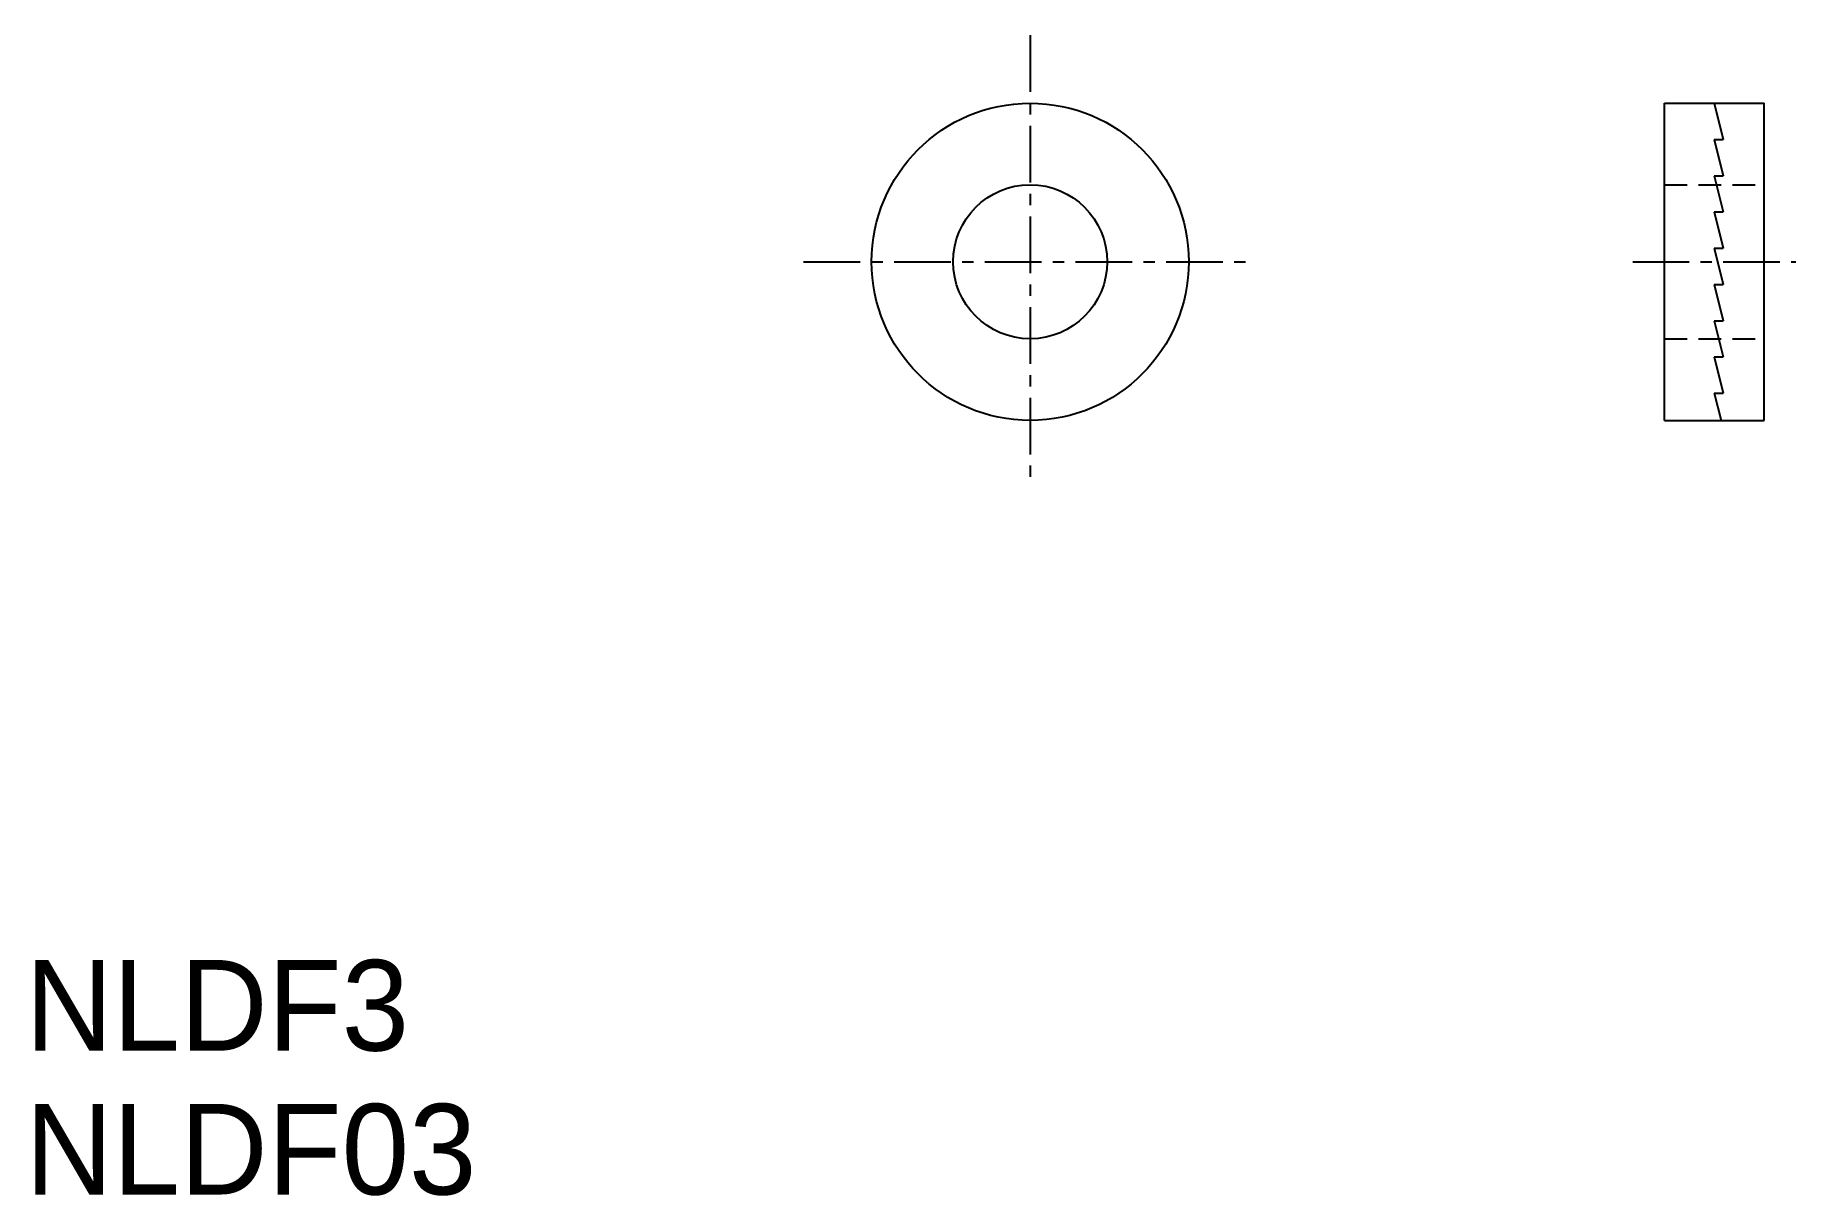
# Model space of a CAD drawing. Extents: x 2.2 to 41.1, y -0.5 to 25.1.
import ezdxf

# ---------------------------------------------------------------- set-up
doc = ezdxf.new("R2010")
doc.units = 0
doc.linetypes.add('CENTER', pattern=[2, 1.25, -0.25, 0.25, -0.25])
doc.linetypes.add('DASHED', pattern=[0.75, 0.5, -0.25])
doc.layers.get('0').update_dxf_attribs({"linetype": 'CONTINUOUS'})
doc.layers.add('CENTER', color=1, linetype='CENTER')

msp = doc.modelspace()

# ---------------------------------------------------------------- linework, layer by layer
at = {"color": 7, "linetype": 'CONTINUOUS'}
for p, q in [((38.182, 16.587), (38.182, 23.587)), ((38.182, 23.587), (40.382, 23.587)), ((39.282, 23.587), (39.482, 22.787)), ((40.382, 16.587), (40.382, 23.587)), ((39.282, 22.787), (39.482, 22.787)), ((39.282, 22.787), (39.482, 21.987)), ((39.282, 21.987), (39.482, 21.987)), ((39.282, 21.987), (39.482, 21.187)), ((39.282, 21.187), (39.482, 21.187)), ((39.282, 21.187), (39.482, 20.387)), ((39.282, 20.387), (39.482, 20.387)), ((39.282, 20.387), (39.482, 19.587)), ((39.282, 19.587), (39.482, 19.587)), ((39.282, 19.587), (39.482, 18.787)), ((39.282, 18.787), (39.482, 18.787)), ((39.282, 18.787), (39.482, 17.987)), ((39.282, 17.987), (39.482, 17.987)), ((39.282, 17.987), (39.482, 17.187)), ((39.282, 17.187), (39.482, 17.187)), ((39.282, 17.187), (39.432, 16.587)), ((38.182, 16.587), (40.382, 16.587))]:
    msp.add_line(p, q, dxfattribs=at)
at = {"color": 3, "linetype": 'DASHED'}
for p, q in [((38.182, 21.787), (40.382, 21.787)), ((38.182, 18.387), (40.382, 18.387))]:
    msp.add_line(p, q, dxfattribs=at)
at = {"color": 7, "linetype": 'CONTINUOUS'}
for radius in [3.5, 1.7]:
    msp.add_circle((24.182, 20.087), radius, dxfattribs=at)
at = {"layer": 'CENTER', "color": 1, "linetype": 'CENTER'}
for p, q in [((24.182, 25.087), (24.182, 15.087)), ((19.182, 20.087), (29.182, 20.087)), ((37.482, 20.087), (41.082, 20.087))]:
    msp.add_line(p, q, dxfattribs=at)

# ---------------------------------------------------------------- texts
at = {"color": 7, "linetype": 'CONTINUOUS'}
for s, p in [('NLDF3', (2, 2.677)), ('NLDF03', (2, -0.499))]:
    msp.add_text(s, height=2, dxfattribs=at).set_placement(p)

doc.saveas('drawing.dxf')
